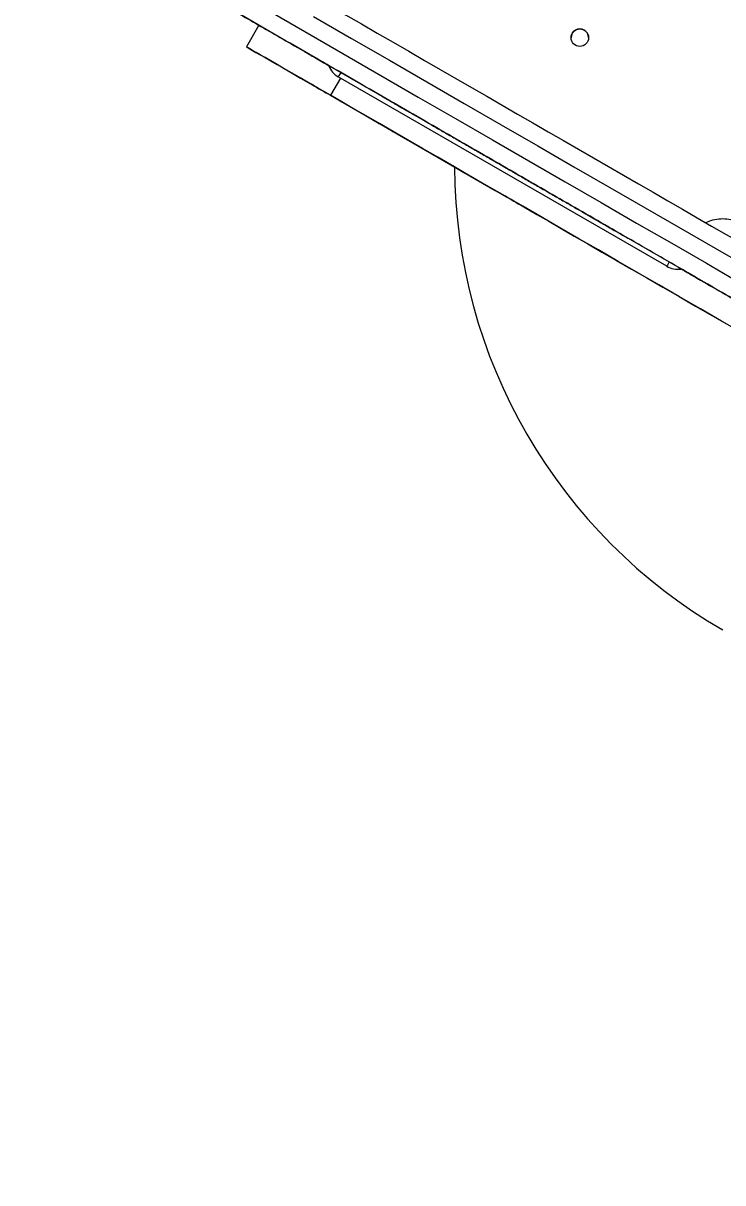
# Model space of a CAD drawing. Header units: millimetres. Extents: x -8083 to 6576, y -6691 to 5601.
# Drawn here: x -1871 to -1590.6, y -1719.2 to -1254.2 of the extents above; entities that cross this region are included whole.
import ezdxf

# ---------------------------------------------------------------- set-up
doc = ezdxf.new("R2010")
doc.units = ezdxf.units.MM
for name, color, linetype in [('DIKOM_ОБЪЕКТ', 7, 'Continuous'), ('DIKOM_РАЗМЕР_ЗОНА', 7, 'Continuous'), ('DIKOM_РАЗМЕР_ОБЪЕКТА', 7, 'Continuous')]:
    doc.layers.add(name, color=color, linetype=linetype)
doc.styles.add('style1', font='arial.ttf', dxfattribs={"width": 0.8})
doc.dimstyles.new('1-50', dxfattribs={"dimtxt": 300, "dimasz": 200, "dimexe": 100, "dimexo": 0, "dimgap": 100, "dimtad": 1, "dimtxsty": 'style1', "dimcen": 200, "dimclrd": 7, "dimclre": 7, "dimclrt": 7, "dimadec": 1, "dimazin": 2, "dimtfac": 1, "dimtmove": 0, "dimatfit": 2, "dimfxl": 0, "dimlwd": 25, "dimlwe": 18, "dimarcsym": 0})

# ---------------------------------------------------------------- blocks, each defined once
blk = doc.blocks.new('*D9')
at = {"layer": 'Defpoints', "color": 0, "transparency": 16777216}
for p in [(-396.43, 3600.54), (-7041.64, -3045.53), (-3854.35, -3045.53)]:
    blk.add_point(p, dxfattribs=at)
at = {"layer": 'DIKOM_РАЗМЕР_ОБЪЕКТА', "color": 7, "lineweight": 18, "transparency": 16777216}
for p, q in [((-396.43, 3600.54), (-7141.64, 3600.54)), ((-3854.35, -3045.53), (-7141.64, -3045.53))]:
    blk.add_line(p, q, dxfattribs=at)
at = {"layer": 'DIKOM_РАЗМЕР_ОБЪЕКТА', "color": 7, "lineweight": 25, "transparency": 16777216}
blk.add_line((-7041.64, 3400.54), (-7041.64, -2845.53), dxfattribs=at)
at = {"layer": 'DIKOM_РАЗМЕР_ОБЪЕКТА', "color": 7, "transparency": 16777216}
for points in [[(-7074.97, 3400.54), (-7008.3, 3400.54), (-7041.64, 3600.54)], [(-7074.97, -2845.53), (-7008.3, -2845.53), (-7041.64, -3045.53)]]:
    blk.add_solid(points, dxfattribs=at)
at = {"layer": 'DIKOM_РАЗМЕР_ОБЪЕКТА', "color": 7, "transparency": 16777216, "insert": (-7294.81, 463.59), "char_height": 300, "attachment_point": 5, "rotation": 90, "style": 'style1'}
blk.add_mtext('6650', dxfattribs=at)
blk = doc.blocks.new('*D10')
at = {"layer": 'Defpoints', "color": 0, "transparency": 16777216}
for p in [(-4711.62, -59.88), (5076.72, -1609.88), (5076.72, -5900.19)]:
    blk.add_point(p, dxfattribs=at)
at = {"layer": 'DIKOM_РАЗМЕР_ОБЪЕКТА', "color": 7, "lineweight": 18, "transparency": 16777216}
for p, q in [((-4711.62, -59.88), (-4711.62, -6000.19)), ((5076.72, -1609.88), (5076.72, -6000.19))]:
    blk.add_line(p, q, dxfattribs=at)
at = {"layer": 'DIKOM_РАЗМЕР_ОБЪЕКТА', "color": 7, "lineweight": 25, "transparency": 16777216}
blk.add_line((-4511.62, -5900.19), (4876.72, -5900.19), dxfattribs=at)
at = {"layer": 'DIKOM_РАЗМЕР_ОБЪЕКТА', "color": 7, "transparency": 16777216}
for points in [[(-4511.62, -5866.86), (-4511.62, -5933.52), (-4711.62, -5900.19)], [(4876.72, -5866.86), (4876.72, -5933.52), (5076.72, -5900.19)]]:
    blk.add_solid(points, dxfattribs=at)
at = {"layer": 'DIKOM_РАЗМЕР_ОБЪЕКТА', "color": 7, "transparency": 16777216, "insert": (410.05, -5647.02), "char_height": 300, "attachment_point": 5, "style": 'style1'}
blk.add_mtext('10000', dxfattribs=at)
blk = doc.blocks.new('*D11')
at = {"layer": 'Defpoints', "color": 0, "transparency": 16777216}
for p in [(6576.35, -1609.88), (-6319.96, -3354.06), (6576.35, -6591.4)]:
    blk.add_point(p, dxfattribs=at)
at = {"layer": 'DIKOM_РАЗМЕР_ЗОНА', "color": 7, "lineweight": 18, "transparency": 16777216}
for p, q in [((6576.35, -1609.88), (6576.35, -6691.4)), ((-6319.96, -3354.06), (-6319.96, -6691.4))]:
    blk.add_line(p, q, dxfattribs=at)
at = {"layer": 'DIKOM_РАЗМЕР_ЗОНА', "color": 7, "lineweight": 25, "transparency": 16777216}
blk.add_line((-6119.96, -6591.4), (6376.35, -6591.4), dxfattribs=at)
at = {"layer": 'DIKOM_РАЗМЕР_ЗОНА', "color": 7, "transparency": 16777216}
for points in [[(-6119.96, -6558.07), (-6119.96, -6624.73), (-6319.96, -6591.4)], [(6376.35, -6558.07), (6376.35, -6624.73), (6576.35, -6591.4)]]:
    blk.add_solid(points, dxfattribs=at)
at = {"layer": 'DIKOM_РАЗМЕР_ЗОНА', "color": 7, "transparency": 16777216, "insert": (182.55, -6338.13), "char_height": 300, "attachment_point": 5, "style": 'style1'}
blk.add_mtext('13000', dxfattribs=at)
blk = doc.blocks.new('*D12')
at = {"layer": 'Defpoints', "color": 0, "transparency": 16777216}
for p in [(-682.93, 5600.54), (-7632.54, -5169.06), (-3908.34, -5169.06)]:
    blk.add_point(p, dxfattribs=at)
at = {"layer": 'DIKOM_РАЗМЕР_ЗОНА', "color": 7, "lineweight": 18, "transparency": 16777216}
for p, q in [((-682.93, 5600.54), (-7732.54, 5600.54)), ((-3908.34, -5169.06), (-7732.54, -5169.06))]:
    blk.add_line(p, q, dxfattribs=at)
at = {"layer": 'DIKOM_РАЗМЕР_ЗОНА', "color": 7, "lineweight": 25, "transparency": 16777216}
blk.add_line((-7632.54, 5400.54), (-7632.54, -4969.06), dxfattribs=at)
at = {"layer": 'DIKOM_РАЗМЕР_ЗОНА', "color": 7, "transparency": 16777216}
for points in [[(-7665.87, 5400.54), (-7599.2, 5400.54), (-7632.54, 5600.54)], [(-7665.87, -4969.06), (-7599.2, -4969.06), (-7632.54, -5169.06)]]:
    blk.add_solid(points, dxfattribs=at)
at = {"layer": 'DIKOM_РАЗМЕР_ЗОНА', "color": 7, "transparency": 16777216, "insert": (-7885.71, 474.85), "char_height": 300, "attachment_point": 5, "rotation": 90, "style": 'style1'}
blk.add_mtext('10800', dxfattribs=at)

msp = doc.modelspace()

# ---------------------------------------------------------------- linework, layer by layer
at = {"layer": 'DIKOM_ОБЪЕКТ', "color": 7, "linetype": 'Continuous', "lineweight": 15}
for p, q in [((-1776.497, -1255.009), (-1781.497, -1263.669)), ((-1758.423, -1265.439), (-1758.423, -1265.439)), ((-1747.165, -1271.939), (-1608.601, -1351.939)), ((-1743.838, -1276.169), (-1747.841, -1283.101)), ((-1613.064, -1351.671), (-1744.701, -1275.671)), ((-1613.064, -1351.671), (-1744.701, -1275.671)), ((-1744.701, -1275.671), (-1744.701, -1275.671)), ((-1747.841, -1283.101), (-1681.843, -1321.204)), ((-1727.246, -1283.439), (-1727.246, -1283.438)), ((-1628.519, -1340.438), (-1628.519, -1340.439)), ((-1613.064, -1351.671), (-1613.064, -1351.671)), ((-1597.342, -1358.439), (-1597.342, -1358.439))]:
    msp.add_line(p, q, dxfattribs=at)
at = {"layer": 'DIKOM_ОБЪЕКТ', "color": 7, "linetype": 'Continuous', "lineweight": 15, "flags": 128}
for points in [[(-1773.559, -1248.616), (-1758.167, -1257.503), (-1742.881, -1266.328), (-1727.708, -1275.088), (-1712.652, -1283.781), (-1697.721, -1292.401), (-1682.918, -1300.947), (-1668.252, -1309.415), (-1653.726, -1317.802), (-1639.346, -1326.104), (-1625.119, -1334.318), (-1611.049, -1342.441), (-1597.143, -1350.47), (-1583.405, -1358.402), (-1569.841, -1366.233), (-1556.455, -1373.961), (-1543.254, -1381.583), (-1530.242, -1389.095), (-1517.425, -1396.495), (-1504.806, -1403.781), (-1492.392, -1410.948), (-1480.187, -1417.995), (-1468.195, -1424.918)], [(-1754.667, -1251.44), (-1739.381, -1260.266), (-1724.208, -1269.026), (-1709.152, -1277.718), (-1694.221, -1286.339), (-1679.418, -1294.885), (-1664.752, -1303.353), (-1650.226, -1311.74), (-1635.846, -1320.042), (-1621.619, -1328.256), (-1607.549, -1336.379), (-1593.643, -1344.408), (-1579.905, -1352.339), (-1566.341, -1360.171), (-1552.955, -1367.899), (-1539.754, -1375.521), (-1526.742, -1383.033), (-1513.925, -1390.433), (-1501.306, -1397.719), (-1488.892, -1404.886), (-1476.687, -1411.933), (-1464.695, -1418.856)], [(-1747.841, -1283.101), (-1752.091, -1280.647), (-1756.072, -1278.349), (-1759.777, -1276.209), (-1763.203, -1274.231), (-1766.345, -1272.417), (-1769.2, -1270.769), (-1771.763, -1269.289), (-1774.033, -1267.979), (-1776.005, -1266.84), (-1777.679, -1265.874), (-1779.051, -1265.082), (-1780.12, -1264.465), (-1780.884, -1264.023), (-1781.344, -1263.758), (-1781.497, -1263.669), (-1781.345, -1263.757), (-1780.887, -1264.022), (-1780.123, -1264.463), (-1779.056, -1265.079), (-1777.685, -1265.87), (-1776.013, -1266.836), (-1774.041, -1267.974), (-1771.773, -1269.284), (-1769.211, -1270.763), (-1766.358, -1272.41), (-1763.217, -1274.224), (-1759.792, -1276.201), (-1756.087, -1278.34), (-1752.108, -1280.637), (-1747.859, -1283.091), (-1743.344, -1285.697), (-1738.571, -1288.453), (-1733.543, -1291.356), (-1728.268, -1294.402), (-1722.752, -1297.586), (-1717.001, -1300.907), (-1711.023, -1304.358), (-1704.825, -1307.937), (-1698.414, -1311.638), (-1698.064, -1311.84)], [(-1743.701, -1273.939), (-1744.111, -1274.65), (-1744.434, -1275.21), (-1744.633, -1275.555), (-1744.701, -1275.671)], [(-1750.441, -1281.6), (-1751.402, -1281.045), (-1752.432, -1280.45), (-1753.439, -1279.869), (-1754.333, -1279.353), (-1755.035, -1278.947), (-1755.483, -1278.689), (-1755.637, -1278.6), (-1755.483, -1278.689), (-1755.035, -1278.947), (-1754.332, -1279.353), (-1753.438, -1279.869), (-1752.432, -1280.45), (-1751.402, -1281.045), (-1750.44, -1281.6), (-1749.633, -1282.066), (-1749.052, -1282.402), (-1748.748, -1282.577), (-1748.748, -1282.577), (-1749.052, -1282.402), (-1749.633, -1282.066), (-1750.441, -1281.6)], [(-1582.548, -1378.532), (-1591.09, -1373.6), (-1599.558, -1368.712), (-1607.941, -1363.871), (-1616.23, -1359.086), (-1624.414, -1354.361), (-1632.484, -1349.702), (-1640.429, -1345.115), (-1648.24, -1340.605), (-1655.908, -1336.178), (-1663.422, -1331.84), (-1670.775, -1327.595), (-1677.956, -1323.449), (-1684.957, -1319.406), (-1691.77, -1315.473), (-1698.386, -1311.653), (-1704.798, -1307.951), (-1710.997, -1304.372), (-1716.976, -1300.92), (-1722.728, -1297.599), (-1728.245, -1294.414), (-1733.522, -1291.368), (-1738.55, -1288.464), (-1743.325, -1285.708), (-1747.841, -1283.101)], [(-1723.626, -1297.081), (-1724.588, -1296.526), (-1725.617, -1295.932), (-1726.624, -1295.351), (-1727.518, -1294.834), (-1728.22, -1294.429), (-1728.668, -1294.17), (-1728.822, -1294.081), (-1728.668, -1294.17), (-1728.22, -1294.429), (-1727.518, -1294.835), (-1726.623, -1295.351), (-1725.617, -1295.932), (-1724.587, -1296.527), (-1723.626, -1297.082), (-1722.819, -1297.548), (-1722.237, -1297.883), (-1721.933, -1298.059), (-1721.933, -1298.059), (-1722.237, -1297.883), (-1722.819, -1297.547), (-1723.626, -1297.081)], [(-1698.064, -1311.839), (-1698.846, -1311.388), (-1700.668, -1310.336), (-1702.191, -1309.457), (-1703.412, -1308.752), (-1704.33, -1308.222), (-1704.942, -1307.868), (-1705.249, -1307.691), (-1705.249, -1307.692), (-1704.941, -1307.869), (-1704.327, -1308.223), (-1703.408, -1308.754), (-1702.186, -1309.46), (-1700.662, -1310.339), (-1698.839, -1311.392), (-1696.721, -1312.615), (-1694.311, -1314.006), (-1691.613, -1315.564), (-1688.632, -1317.285), (-1685.374, -1319.166), (-1681.843, -1321.204)], [(-1681.843, -1321.204), (-1678.047, -1323.396), (-1673.992, -1325.737), (-1669.685, -1328.224), (-1665.133, -1330.852), (-1660.345, -1333.616), (-1655.328, -1336.512), (-1650.093, -1339.535), (-1644.648, -1342.679), (-1639.002, -1345.939), (-1633.165, -1349.309), (-1627.148, -1352.783), (-1620.961, -1356.355), (-1614.615, -1360.018), (-1608.122, -1363.767), (-1601.492, -1367.595), (-1594.737, -1371.495), (-1587.869, -1375.46)], [(-1678.588, -1323.084), (-1678.434, -1323.173), (-1677.986, -1323.431), (-1677.283, -1323.837), (-1676.389, -1324.353), (-1675.382, -1324.934), (-1674.353, -1325.529), (-1673.392, -1326.084), (-1672.584, -1326.55), (-1672.002, -1326.886), (-1671.698, -1327.061), (-1671.698, -1327.061), (-1672.003, -1326.886), (-1672.585, -1326.55), (-1673.392, -1326.084), (-1674.353, -1325.529), (-1675.383, -1324.934), (-1676.389, -1324.353), (-1677.284, -1323.837), (-1677.986, -1323.431), (-1678.434, -1323.173), (-1678.588, -1323.084)], [(-1612.065, -1349.939), (-1612.475, -1350.65), (-1612.798, -1351.21), (-1612.997, -1351.555), (-1613.064, -1351.671)]]:
    msp.add_lwpolyline(points, dxfattribs=at)
at = {"layer": 'DIKOM_ОБЪЕКТ', "color": 7, "linetype": 'Continuous', "lineweight": 15}
msp.add_circle((-1647.883, -1259.978), 3.5, dxfattribs=at)
for centre, radius, start, end in [((-1647.883, -1259.978), 3.5, 0, 180.36033), ((-1740.201, -1267.877), 9, 202.37184, 240), ((-1740.201, -1267.877), 9, 202.37162, 240), ((-1483.065, -1311.262), 215, 180.15408, 240), ((-1608.565, -1343.877), 9, 240, 277.67709), ((-1608.565, -1343.877), 9, 240, 277.6766)]:
    msp.add_arc(centre, radius, start, end, dxfattribs=at)
for points, knots in [([(-1846.23, -1190.493), (-1775.239, -1231.48), (-1706.677, -1271.065), (-1578.023, -1345.343), (-1518.494, -1379.712), (-1465.334, -1410.405)], [0, 0, 0, 0, 0.5, 0.5, 1, 1, 1, 1]), ([(-1475.834, -1428.591), (-1476.493, -1428.21), (-1477.811, -1427.449), (-1479.796, -1426.303), (-1481.787, -1425.154), (-1483.783, -1424.001), (-1485.786, -1422.845), (-1487.794, -1421.686), (-1489.808, -1420.523), (-1491.828, -1419.357), (-1493.854, -1418.187), (-1495.886, -1417.014), (-1497.923, -1415.838), (-1499.967, -1414.658), (-1502.016, -1413.475), (-1504.071, -1412.288), (-1506.132, -1411.098), (-1508.199, -1409.905), (-1510.271, -1408.708), (-1512.35, -1407.508), (-1514.434, -1406.305), (-1519.334, -1403.476), (-1527.105, -1398.99), (-1537.847, -1392.788), (-1548.726, -1386.506), (-1563.443, -1378.01), (-1582.194, -1367.184), (-1605.234, -1353.881), (-1628.771, -1340.292), (-1652.779, -1326.432), (-1677.213, -1312.324), (-1702.029, -1297.997), (-1727.198, -1283.466), (-1748.424, -1271.211), (-1765.538, -1261.33), (-1778.419, -1253.893), (-1791.371, -1246.415), (-1801.619, -1240.498), (-1809.121, -1236.167), (-1813.848, -1233.438), (-1818.583, -1230.704), (-1823.326, -1227.966), (-1828.076, -1225.224), (-1832.833, -1222.477), (-1837.597, -1219.726), (-1842.369, -1216.971), (-1847.149, -1214.212), (-1851.935, -1211.448), (-1855.132, -1209.603), (-1856.73, -1208.68)], [0, 0, 0, 0, 0.0062038, 0.0124071, 0.0186098, 0.024812, 0.0310139, 0.0372154, 0.0434167, 0.0496177, 0.0558186, 0.0620195, 0.0682204, 0.0744213, 0.0806224, 0.0868237, 0.0930253, 0.0992272, 0.1054295, 0.1116323, 0.1178356, 0.1240395, 0.1552586, 0.1864693, 0.2176803, 0.2489001, 0.3116048, 0.3743106, 0.4371548, 0.5000001, 0.5628443, 0.6256895, 0.6883943, 0.7511001, 0.7823191, 0.8135298, 0.8447408, 0.8759606, 0.8872398, 0.8985173, 0.9097933, 0.9210684, 0.9323429, 0.9436172, 0.9548917, 0.9661668, 0.977443, 0.9887206, 1, 1, 1, 1]), ([(-1812.506, -1234.215), (-1811.002, -1235.083), (-1807.978, -1236.829), (-1802.407, -1240.045), (-1796.073, -1243.702), (-1788.94, -1247.82), (-1781.082, -1252.357), (-1772.571, -1257.271), (-1763.468, -1262.527), (-1755.393, -1267.189), (-1750.202, -1270.186), (-1748.381, -1271.237)], [0, 0, 0, 0, 0.1147506, 0.2307831, 0.3478216, 0.465578, 0.5837565, 0.7019331, 0.8196886, 0.9367245, 1, 1, 1, 1]), ([(-1758.423, -1265.439), (-1758.422, -1265.44), (-1758.421, -1265.44), (-1758.409, -1265.447), (-1758.39, -1265.458), (-1758.363, -1265.474), (-1758.328, -1265.494), (-1758.286, -1265.518), (-1758.191, -1265.573), (-1758.002, -1265.682), (-1757.644, -1265.889), (-1757.178, -1266.158), (-1756.405, -1266.604), (-1755.182, -1267.31), (-1753.676, -1268.18), (-1752.353, -1268.944), (-1751.33, -1269.534), (-1750.281, -1270.14), (-1749.404, -1270.647), (-1748.705, -1271.05), (-1748.194, -1271.345), (-1747.68, -1271.642), (-1747.337, -1271.84), (-1747.165, -1271.939)], [0, 0, 0, 0, 0.0166777, 0.033328, 0.0499623, 0.0665919, 0.0832282, 0.0998828, 0.1165669, 0.1783169, 0.2400927, 0.3044169, 0.3687669, 0.5000034, 0.6312398, 0.695564, 0.7599141, 0.8216641, 0.8834398, 0.9126056, 0.9417134, 0.9708245, 1, 1, 1, 1]), ([(-1748.381, -1271.237), (-1748.659, -1271.076), (-1749.664, -1270.497), (-1751.362, -1269.516), (-1753.382, -1268.349), (-1755.182, -1267.311), (-1756.646, -1266.465), (-1757.685, -1265.865), (-1758.311, -1265.504), (-1758.387, -1265.46), (-1758.423, -1265.439)], [0, 0, 0, 0, 0.0508658, 0.1835253, 0.3217165, 0.4628491, 0.6039603, 0.7421517, 0.8748276, 1, 1, 1, 1]), ([(-1727.246, -1283.438), (-1727.245, -1283.439), (-1727.244, -1283.44), (-1727.231, -1283.447), (-1727.21, -1283.459), (-1727.18, -1283.476), (-1727.142, -1283.498), (-1727.096, -1283.525), (-1727.041, -1283.556), (-1726.978, -1283.593), (-1726.907, -1283.634), (-1726.827, -1283.68), (-1726.739, -1283.731), (-1726.642, -1283.787), (-1726.537, -1283.848), (-1726.321, -1283.972), (-1725.948, -1284.187), (-1725.343, -1284.537), (-1724.626, -1284.951), (-1723.5, -1285.601), (-1721.789, -1286.589), (-1719.681, -1287.806), (-1717.773, -1288.907), (-1715.701, -1290.104), (-1712.85, -1291.75), (-1709.059, -1293.939), (-1704.967, -1296.301), (-1700.629, -1298.805), (-1696.144, -1301.395), (-1691.545, -1304.05), (-1686.967, -1306.693), (-1682.399, -1309.33), (-1677.883, -1311.938), (-1673.366, -1314.546), (-1668.798, -1317.183), (-1664.22, -1319.826), (-1659.621, -1322.481), (-1655.136, -1325.071), (-1650.798, -1327.575), (-1646.707, -1329.938), (-1642.915, -1332.127), (-1640.064, -1333.773), (-1637.992, -1334.969), (-1636.084, -1336.071), (-1633.976, -1337.288), (-1632.265, -1338.275), (-1631.139, -1338.925), (-1630.422, -1339.34), (-1629.817, -1339.689), (-1629.4, -1339.93), (-1629.119, -1340.092), (-1628.934, -1340.199), (-1628.783, -1340.286), (-1628.665, -1340.354), (-1628.581, -1340.402), (-1628.529, -1340.433), (-1628.522, -1340.436), (-1628.519, -1340.438)], [0, 0, 0, 0, 0.0041707, 0.0083371, 0.0125, 0.0166601, 0.0208181, 0.0249747, 0.0291306, 0.0332865, 0.0374432, 0.0416013, 0.0457616, 0.0499248, 0.0540916, 0.0582626, 0.0737192, 0.08914, 0.1045616, 0.1200204, 0.1521753, 0.1843331, 0.2007135, 0.2170968, 0.2500248, 0.2829527, 0.3157056, 0.3478605, 0.3800184, 0.4108866, 0.4417579, 0.4708778, 0.5000006, 0.5291205, 0.5582434, 0.5891116, 0.6199829, 0.6521378, 0.6842957, 0.7170485, 0.7499764, 0.7829044, 0.7992848, 0.8156681, 0.847823, 0.8799809, 0.8954374, 0.9108583, 0.9262798, 0.9417386, 0.9500755, 0.9583984, 0.9667127, 0.9750244, 0.983339, 0.9916623, 1, 1, 1, 1]), ([(-1597.4, -1334.156), (-1596.485, -1333.762), (-1594.558, -1332.932), (-1591.386, -1332.469), (-1588.17, -1332.613), (-1585.141, -1333.336), (-1583.347, -1334.248), (-1582.476, -1334.69)], [0, 0, 0, 0, 0.1918871, 0.4042028, 0.6121042, 0.8116789, 1, 1, 1, 1]), ([(-1608.601, -1351.939), (-1608.502, -1351.996), (-1608.306, -1352.109), (-1608.012, -1352.279), (-1607.718, -1352.448), (-1607.426, -1352.618), (-1607.134, -1352.786), (-1606.842, -1352.954), (-1606.29, -1353.273), (-1605.485, -1353.738), (-1604.436, -1354.344), (-1603.413, -1354.934), (-1602.089, -1355.699), (-1600.583, -1356.568), (-1599.36, -1357.274), (-1598.587, -1357.721), (-1598.121, -1357.989), (-1597.763, -1358.196), (-1597.557, -1358.315), (-1597.444, -1358.38), (-1597.386, -1358.414), (-1597.349, -1358.435), (-1597.345, -1358.438), (-1597.342, -1358.439)], [0, 0, 0, 0, 0.0166777, 0.033328, 0.0499623, 0.0665919, 0.0832282, 0.0998828, 0.1165669, 0.1783169, 0.2400927, 0.3044169, 0.3687669, 0.5000034, 0.6312398, 0.695564, 0.7599141, 0.8216641, 0.8834398, 0.9126056, 0.9417134, 0.9708245, 1, 1, 1, 1]), ([(-1607.376, -1352.647), (-1605.994, -1353.444), (-1601.391, -1356.102), (-1593.305, -1360.771), (-1583.127, -1366.647), (-1572.674, -1372.682), (-1562.038, -1378.822), (-1551.299, -1385.022), (-1540.56, -1391.223), (-1529.905, -1397.374), (-1519.426, -1403.424), (-1509.214, -1409.32), (-1499.355, -1415.013), (-1489.926, -1420.457), (-1480.992, -1425.614), (-1472.624, -1430.446), (-1464.871, -1434.922), (-1457.763, -1439.026), (-1451.325, -1442.742), (-1445.517, -1446.096), (-1442.157, -1448.036), (-1440.495, -1448.996)], [0, 0, 0, 0, 0.0223766, 0.0745773, 0.1277092, 0.1816805, 0.2365904, 0.2920543, 0.3479483, 0.4041524, 0.4605354, 0.5169181, 0.5731201, 0.629015, 0.684479, 0.7393905, 0.7933615, 0.8464915, 0.8986934, 0.9498861, 1, 1, 1, 1]), ([(-1597.342, -1358.439), (-1597.379, -1358.418), (-1597.454, -1358.375), (-1598.08, -1358.013), (-1599.119, -1357.413), (-1600.584, -1356.568), (-1602.383, -1355.529), (-1604.403, -1354.363), (-1606.098, -1353.384), (-1607.1, -1352.806), (-1607.375, -1352.647)], [0, 0, 0, 0, 0.1252479, 0.2579971, 0.3962593, 0.5374671, 0.6786603, 0.8169249, 0.9496595, 1, 1, 1, 1])]:
    msp.add_open_spline(points, degree=3, knots=knots, dxfattribs=at)

# ---------------------------------------------------------------- dimensions: what is measured, and where the dimension line sits
at = {"layer": 'DIKOM_РАЗМЕР_ЗОНА'}
dim = msp.add_linear_dim(base=(-7632.537, -5169.059), p1=(-682.93, 5600.541), p2=(-3908.34, -5169.059), angle=90, text='10800', dimstyle='1-50', dxfattribs=at)
dim.commit()
dim.dimension.update_dxf_attribs({"geometry": '*D12', "text_midpoint": (-7632.537, 474.854), "dimtype": 160})
dim = msp.add_linear_dim(base=(6576.354, -6591.4), p1=(-6319.964, -3354.058), p2=(6576.354, -1609.882), text='13000', dimstyle='1-50', dxfattribs=at)
dim.commit()
dim.dimension.update_dxf_attribs({"geometry": '*D11', "text_midpoint": (182.549, -6591.4), "dimtype": 160})
at = {"layer": 'DIKOM_РАЗМЕР_ОБЪЕКТА'}
dim = msp.add_linear_dim(base=(-7041.635, -3045.53), p1=(-396.429, 3600.541), p2=(-3854.351, -3045.53), angle=90, text='6650', dimstyle='1-50', dxfattribs=at)
dim.commit()
dim.dimension.update_dxf_attribs({"geometry": '*D9', "text_midpoint": (-7041.635, 463.594), "dimtype": 160})
dim = msp.add_linear_dim(base=(5076.718, -5900.189), p1=(-4711.621, -59.882), p2=(5076.718, -1609.882), text='10000', dimstyle='1-50', dxfattribs=at)
dim.commit()
dim.dimension.update_dxf_attribs({"geometry": '*D10', "text_midpoint": (410.054, -5900.189), "dimtype": 160})

doc.saveas('drawing.dxf')
